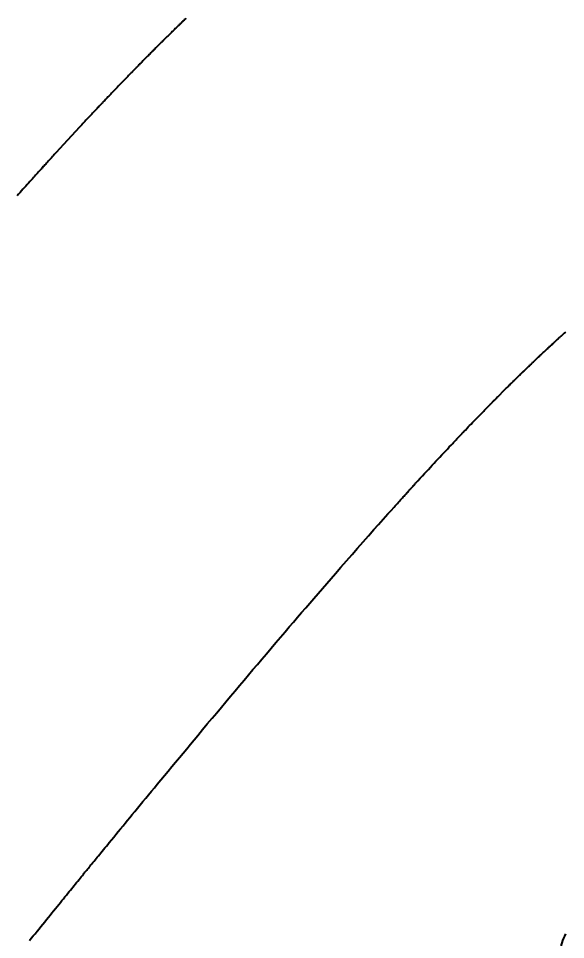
# Model space of a CAD drawing. Header units: millimetres. Extents: x 15 to 415, y 5 to 292.
# Drawn here: x 305.15 to 308.23, y 241.64 to 246.82 of the extents above; entities that cross this region are included whole.
import ezdxf

# ---------------------------------------------------------------- set-up
doc = ezdxf.new("R2010")
doc.units = ezdxf.units.MM
doc.layers.add('Geometries', color=7, linetype='Continuous')

msp = doc.modelspace()

# ---------------------------------------------------------------- linework, layer by layer
at = {"layer": 'Geometries', "linetype": 'Continuous', "lineweight": 40, "flags": 128}
for points in [[(306.0914, 246.8249), (306.0879, 246.8215), (306.0846, 246.8183), (306.0815, 246.8153), (306.0791, 246.8129), (306.0768, 246.8107), (306.0747, 246.8086), (306.0726, 246.8067), (306.0708, 246.8049), (306.069, 246.8032), (306.0668, 246.8011), (306.0644, 246.7987), (306.0617, 246.7961), (306.0588, 246.7933), (306.0561, 246.7906), (306.0533, 246.7879), (306.0502, 246.7849), (306.047, 246.7818), (306.0436, 246.7785), (306.04, 246.775), (306.0357, 246.7707), (306.0314, 246.7666), (306.0273, 246.7625), (306.0233, 246.7586), (306.0187, 246.7541), (306.0142, 246.7498), (306.01, 246.7456), (306.006, 246.7416), (306.0021, 246.7378), (305.9984, 246.7342), (305.9945, 246.7304), (305.9905, 246.7264), (305.9864, 246.7224), (305.9822, 246.7182), (305.9778, 246.7139), (305.9743, 246.7104), (305.9706, 246.7068), (305.9671, 246.7033), (305.9637, 246.7), (305.9606, 246.6968), (305.9577, 246.6939), (305.9549, 246.6912), (305.9524, 246.6887), (305.9499, 246.6862), (305.9474, 246.6838), (305.9425, 246.6788), (305.9374, 246.6738), (305.9296, 246.666), (305.9216, 246.658), (305.9135, 246.6499), (305.9107, 246.6471), (305.9079, 246.6442), (305.905, 246.6414), (305.9022, 246.6385), (305.8993, 246.6357), (305.8963, 246.6327), (305.8932, 246.6295), (305.889, 246.6253), (305.8846, 246.6208), (305.8799, 246.6161), (305.8749, 246.6111), (305.8698, 246.6059), (305.8643, 246.6004), (305.8587, 246.5947), (305.8541, 246.5901), (305.8494, 246.5853), (305.8446, 246.5804), (305.8396, 246.5753), (305.8364, 246.5721), (305.8332, 246.5689), (305.8303, 246.5659), (305.8275, 246.563), (305.8249, 246.5604), (305.8223, 246.5577), (305.8199, 246.5553), (305.8178, 246.5531), (305.8158, 246.5511), (305.814, 246.5493), (305.8125, 246.5477), (305.8112, 246.5464), (305.8101, 246.5453), (305.8092, 246.5443), (305.8084, 246.5435), (305.8075, 246.5427), (305.8059, 246.541), (305.804, 246.5391), (305.8019, 246.537), (305.7997, 246.5346), (305.7972, 246.5321), (305.7946, 246.5295), (305.7919, 246.5267), (305.7889, 246.5236), (305.7858, 246.5204), (305.7825, 246.517), (305.7789, 246.5134), (305.7754, 246.5098), (305.7718, 246.506), (305.7679, 246.5021), (305.7639, 246.498), (305.7597, 246.4936), (305.7561, 246.4899), (305.7524, 246.4861), (305.7485, 246.4821), (305.7445, 246.4779), (305.7404, 246.4737), (305.7362, 246.4694), (305.7297, 246.4626), (305.7234, 246.4561), (305.7172, 246.4496), (305.7103, 246.4424), (305.7035, 246.4354), (305.697, 246.4286), (305.6906, 246.422), (305.6844, 246.4155), (305.6784, 246.4092), (305.6729, 246.4035), (305.6676, 246.3979), (305.6624, 246.3925), (305.6574, 246.3872), (305.6525, 246.3821), (305.6476, 246.3769), (305.6428, 246.3719), (305.6382, 246.3671), (305.6339, 246.3625), (305.6297, 246.3581), (305.6257, 246.354), (305.6222, 246.3502), (305.6188, 246.3467), (305.6157, 246.3433), (305.6127, 246.3402), (305.6097, 246.3371), (305.6061, 246.3332), (305.6024, 246.3294), (305.5989, 246.3256), (305.5954, 246.3219), (305.5918, 246.3181), (305.588, 246.3141), (305.584, 246.3098), (305.5798, 246.3054), (305.5754, 246.3007), (305.5708, 246.2958), (305.566, 246.2907), (305.561, 246.2854), (305.5559, 246.28), (305.5506, 246.2743), (305.545, 246.2684), (305.5393, 246.2623), (305.534, 246.2567), (305.5286, 246.2509), (305.523, 246.2449), (305.5172, 246.2387), (305.5113, 246.2324), (305.5052, 246.2258), (305.4989, 246.2191), (305.4926, 246.2123), (305.4701, 246.1881), (305.4476, 246.1638), (305.425, 246.1393), (305.4024, 246.1148), (305.3818, 246.0924), (305.3613, 246.07), (305.3559, 246.0641), (305.3505, 246.0582), (305.3451, 246.0523), (305.3397, 246.0464), (305.3344, 246.0405), (305.3292, 246.0349), (305.3233, 246.0283), (305.3175, 246.0221), (305.3121, 246.016), (305.3068, 246.0103), (305.3019, 246.0048), (305.2972, 245.9997), (305.2928, 245.9948), (305.2886, 245.9902), (305.2847, 245.9859), (305.2816, 245.9824), (305.2786, 245.9792), (305.2758, 245.9761), (305.273, 245.973), (305.2703, 245.97), (305.2676, 245.967), (305.2613, 245.9601), (305.2551, 245.9532), (305.2497, 245.9472), (305.2443, 245.9413), (305.2391, 245.9355), (305.2339, 245.9298), (305.2271, 245.9222), (305.22, 245.9143), (305.2127, 245.9062), (305.2052, 245.8979), (305.1975, 245.8893), (305.1896, 245.8805), (305.1814, 245.8714), (305.1738, 245.8629), (305.1659, 245.8541), (305.1579, 245.8451), (305.1497, 245.8359), (305.1413, 245.8265)], [(305.2103, 241.6361), (305.221, 241.6493), (305.2315, 241.6622), (305.2419, 241.675), (305.2532, 241.689), (305.2643, 241.7027), (305.2752, 241.7161), (305.2859, 241.7293), (305.2964, 241.7422), (305.3067, 241.7549), (305.3168, 241.7674), (305.3267, 241.7795), (305.3369, 241.792), (305.3468, 241.8042), (305.3565, 241.8162), (305.366, 241.8279), (305.3753, 241.8393), (305.3844, 241.8504), (305.3932, 241.8613), (305.4019, 241.8719), (305.4103, 241.8823), (305.4185, 241.8924), (305.4265, 241.9022), (305.4343, 241.9118), (305.4415, 241.9206), (305.4485, 241.9292), (305.4553, 241.9376), (305.462, 241.9457), (305.4684, 241.9536), (305.4757, 241.9625), (305.4827, 241.9711), (305.4894, 241.9794), (305.496, 241.9874), (305.5023, 241.9951), (305.5083, 242.0025), (305.5141, 242.0097), (305.517, 242.0132), (305.52, 242.0168), (305.523, 242.0205), (305.5262, 242.0245), (305.5296, 242.0286), (305.5331, 242.0329), (305.5374, 242.0382), (305.5419, 242.0437), (305.5467, 242.0495), (305.5516, 242.0556), (305.5568, 242.062), (305.5623, 242.0686), (305.5679, 242.0755), (305.5738, 242.0827), (305.5799, 242.0901), (305.586, 242.0977), (305.5924, 242.1054), (305.5989, 242.1134), (305.6057, 242.1217), (305.6128, 242.1304), (305.6201, 242.1393), (305.6276, 242.1484), (305.6353, 242.1578), (305.6432, 242.1675), (305.6513, 242.1773), (305.6595, 242.1874), (305.672, 242.2026), (305.6846, 242.218), (305.6975, 242.2337), (305.7105, 242.2496), (305.7237, 242.2657), (305.7372, 242.2821), (305.75, 242.2977), (305.763, 242.3135), (305.7761, 242.3295), (305.7894, 242.3457), (305.8029, 242.362), (305.8181, 242.3805), (305.8335, 242.3992), (305.8491, 242.4182), (305.8649, 242.4373), (305.8809, 242.4567), (305.897, 242.4763), (305.9134, 242.496), (305.9299, 242.516), (305.9501, 242.5404), (305.9705, 242.5651), (305.9912, 242.5901), (306.0121, 242.6153), (306.0332, 242.6408), (306.0546, 242.6666), (306.0749, 242.6911), (306.0955, 242.7158), (306.1162, 242.7407), (306.1371, 242.7658), (306.1581, 242.791), (306.1849, 242.8232), (306.2115, 242.8551), (306.238, 242.8867), (306.2642, 242.9181), (306.2903, 242.9493), (306.3163, 242.9802), (306.342, 243.0108), (306.3676, 243.0413), (306.393, 243.0715), (306.4182, 243.1014), (306.4433, 243.1311), (306.4682, 243.1606), (306.4929, 243.1898), (306.5175, 243.2188), (306.5443, 243.2504), (306.5709, 243.2817), (306.5973, 243.3127), (306.6235, 243.3434), (306.6494, 243.3739), (306.6729, 243.4013), (306.6962, 243.4285), (306.7193, 243.4555), (306.7422, 243.4822), (306.765, 243.5087), (306.7876, 243.5349), (306.8101, 243.5609), (306.8346, 243.5893), (306.859, 243.6175), (306.8835, 243.6457), (306.908, 243.6739), (306.9324, 243.7019), (306.9635, 243.7376), (306.9946, 243.7731), (307.0257, 243.8085), (307.0567, 243.8437), (307.0876, 243.8788), (307.1184, 243.9136), (307.1491, 243.9482), (307.1755, 243.9778), (307.2017, 244.0072), (307.2279, 244.0364), (307.2451, 244.0556), (307.2623, 244.0747), (307.2689, 244.0821), (307.2753, 244.0892), (307.2814, 244.096), (307.2874, 244.1025), (307.2931, 244.1089), (307.2987, 244.1151), (307.304, 244.1209), (307.309, 244.1265), (307.3139, 244.1319), (307.3184, 244.1368), (307.3227, 244.1416), (307.3267, 244.1461), (307.3306, 244.1503), (307.3343, 244.1544), (307.3377, 244.1582), (307.341, 244.1617), (307.344, 244.1651), (307.3468, 244.1681), (307.3494, 244.171), (307.3517, 244.1735), (307.3537, 244.1757), (307.3555, 244.1777), (307.3571, 244.1794), (307.3578, 244.1802), (307.3584, 244.1809), (307.3591, 244.1817), (307.36, 244.1827), (307.3611, 244.1839), (307.3625, 244.1853), (307.3639, 244.187), (307.3656, 244.1888), (307.3675, 244.1909), (307.3696, 244.1931), (307.3718, 244.1956), (307.3742, 244.1982), (307.3767, 244.201), (307.3795, 244.204), (307.3825, 244.2073), (307.3856, 244.2107), (307.389, 244.2144), (307.3925, 244.2183), (307.3961, 244.2221), (307.4099, 244.2372), (307.4221, 244.2505), (307.4342, 244.2637), (307.4451, 244.2755), (307.4558, 244.2872), (307.4665, 244.2988), (307.4772, 244.3102), (307.4877, 244.3216), (307.4982, 244.3329), (307.5089, 244.3444), (307.5198, 244.3561), (307.531, 244.3681), (307.5412, 244.3791), (307.5517, 244.3902), (307.5623, 244.4016), (307.5731, 244.413), (307.5827, 244.4232), (307.5924, 244.4335), (307.5962, 244.4376), (307.6001, 244.4417), (307.6038, 244.4456), (307.6073, 244.4493), (307.6117, 244.4539), (307.6158, 244.4583), (307.6197, 244.4624), (307.6234, 244.4663), (307.6268, 244.4699), (307.63, 244.4732), (307.6329, 244.4763), (307.6354, 244.479), (307.6377, 244.4814), (307.6398, 244.4836), (307.6417, 244.4856), (307.6435, 244.4874), (307.645, 244.489), (307.6464, 244.4905), (307.648, 244.4922), (307.6498, 244.4941), (307.6519, 244.4963), (307.6542, 244.4987), (307.6567, 244.5013), (307.6594, 244.5041), (307.6623, 244.5072), (307.6653, 244.5103), (307.6726, 244.5179), (307.68, 244.5257), (307.6875, 244.5335), (307.6957, 244.542), (307.7041, 244.5507), (307.7126, 244.5595), (307.7213, 244.5685), (307.7301, 244.5776), (307.7408, 244.5887), (307.7518, 244.6), (307.763, 244.6115), (307.7669, 244.6155), (307.7707, 244.6194), (307.7746, 244.6234), (307.7785, 244.6273), (307.7822, 244.6311), (307.7857, 244.6347), (307.7889, 244.638), (307.792, 244.6411), (307.7949, 244.644), (307.7975, 244.6467), (307.8, 244.6492), (307.8022, 244.6515), (307.8042, 244.6536), (307.8061, 244.6554), (307.8074, 244.6568), (307.8086, 244.658), (307.8097, 244.6591), (307.811, 244.6604), (307.8124, 244.6618), (307.8139, 244.6634), (307.8156, 244.6651), (307.8179, 244.6674), (307.8204, 244.6699), (307.8231, 244.6727), (307.826, 244.6756), (307.8291, 244.6788), (307.8325, 244.6821), (307.836, 244.6857), (307.8411, 244.6908), (307.8462, 244.696), (307.8513, 244.7012), (307.8565, 244.7063), (307.8749, 244.7248), (307.8934, 244.7432), (307.8985, 244.7482), (307.9036, 244.7533), (307.9086, 244.7583), (307.9134, 244.7631), (307.918, 244.7676), (307.9224, 244.7719), (307.9263, 244.7758), (307.9301, 244.7795), (307.9336, 244.7829), (307.9369, 244.7862), (307.9401, 244.7893), (307.943, 244.7922), (307.9458, 244.7949), (307.9486, 244.7977), (307.9514, 244.8005), (307.9543, 244.8032), (307.9561, 244.8051), (307.958, 244.8069), (307.96, 244.8088), (307.9622, 244.811), (307.9645, 244.8133), (307.9671, 244.8158), (307.97, 244.8186), (307.9732, 244.8217), (307.9765, 244.825), (307.9801, 244.8284), (307.983, 244.8313), (307.9859, 244.8341), (307.9886, 244.8367), (307.9912, 244.8392), (307.9937, 244.8416), (307.996, 244.8439), (307.9982, 244.846), (308.0002, 244.8479), (308.0021, 244.8497), (308.0038, 244.8514), (308.0054, 244.8529), (308.007, 244.8545), (308.0089, 244.8563), (308.0109, 244.8582), (308.0131, 244.8603), (308.0155, 244.8626), (308.0181, 244.8651), (308.0208, 244.8678), (308.0235, 244.8703), (308.0264, 244.8731), (308.0292, 244.8758), (308.032, 244.8785), (308.0347, 244.8811), (308.0373, 244.8835), (308.0407, 244.8868), (308.044, 244.8899), (308.047, 244.8928), (308.0499, 244.8956), (308.0526, 244.8982), (308.0551, 244.9005), (308.0575, 244.9028), (308.0615, 244.9066), (308.0655, 244.9104), (308.0692, 244.9139), (308.0714, 244.916), (308.0735, 244.918), (308.0758, 244.9202), (308.0784, 244.9226), (308.0811, 244.9251), (308.0839, 244.9278), (308.087, 244.9307), (308.0903, 244.9338), (308.0936, 244.9369), (308.0978, 244.9409), (308.102, 244.9448), (308.1061, 244.9487), (308.1102, 244.9525), (308.1142, 244.9562), (308.118, 244.9598), (308.1216, 244.9632), (308.124, 244.9654), (308.1264, 244.9676), (308.1287, 244.9698), (308.1312, 244.9721), (308.1338, 244.9746), (308.1366, 244.9772), (308.1396, 244.9799), (308.1427, 244.9828), (308.1454, 244.9853), (308.1481, 244.9878), (308.151, 244.9904), (308.1537, 244.993), (308.1563, 244.9953), (308.1586, 244.9975), (308.1607, 244.9995), (308.1627, 245.0013), (308.1645, 245.0029), (308.1659, 245.0042), (308.1671, 245.0053), (308.1682, 245.0063), (308.1693, 245.0073), (308.1705, 245.0084), (308.1723, 245.0101), (308.1743, 245.012), (308.1766, 245.014), (308.1784, 245.0157), (308.1804, 245.0176), (308.1826, 245.0195), (308.1848, 245.0215), (308.1869, 245.0235), (308.1895, 245.0259), (308.1919, 245.0281), (308.1942, 245.0301), (308.196, 245.0318), (308.1977, 245.0333), (308.1992, 245.0347), (308.2007, 245.036), (308.2023, 245.0376), (308.2042, 245.0392), (308.2059, 245.0408), (308.2078, 245.0425), (308.2097, 245.0443), (308.2119, 245.0462), (308.2141, 245.0482), (308.2169, 245.0507), (308.2195, 245.0531), (308.2219, 245.0553), (308.2243, 245.0575), (308.2265, 245.0594), (308.2285, 245.0612)]]:
    msp.add_lwpolyline(points, dxfattribs=at)
at = {"layer": 'Geometries', "linetype": 'Continuous', "lineweight": 40}
msp.add_ellipse((308.911, 241.5735), major_axis=(-0.7125, 0), ratio=0.5, start_param=5.997247, end_param=6.283185, dxfattribs=at)

doc.saveas('drawing.dxf')
